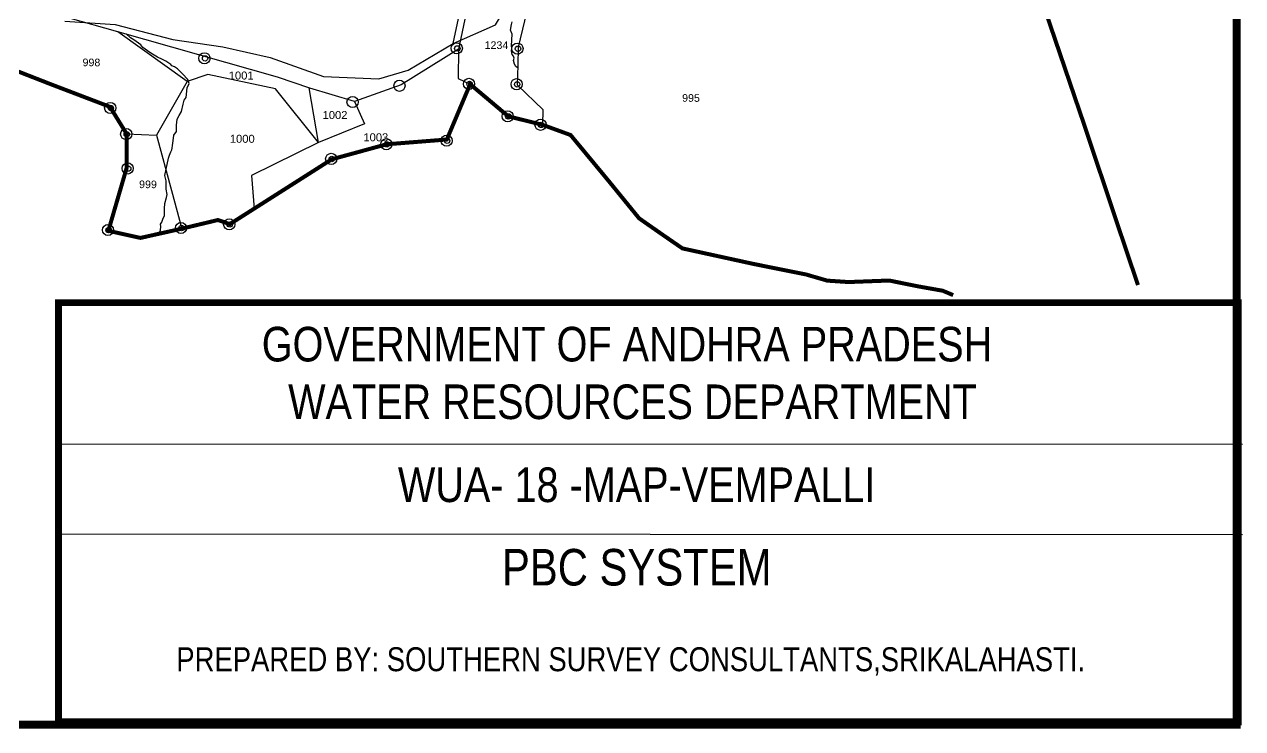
# Model space of a CAD drawing. Header units: inches. Extents: x 215816 to 245985, y 1583903 to 1595496.
# Drawn here: x 226251 to 229295, y 1584424 to 1586184 of the extents above; entities that cross this region are included whole.
import ezdxf

# ---------------------------------------------------------------- set-up
doc = ezdxf.new("R2010")
doc.units = ezdxf.units.IN
doc.header["$MEASUREMENT"] = 0
doc.linetypes.add('ACAD_ISO03W100', pattern=[30, 12, -18])
for name, color, linetype in [('BOUNDRY STONES', 240, 'Continuous'), ('FRAME 025', 7, 'Continuous'), ('PAPER SIZE', 5, 'Continuous'), ('PLOTS', 7, 'Continuous'), ('PLOTS NO', 7, 'Continuous'), ('ROADS', 1, 'Continuous'), ('STREAMS', 4, 'Continuous'), ('TITLEBLOCK', 7, 'Continuous'), ('VILLAGE BOUNDRY', 5, 'Continuous')]:
    doc.layers.add(name, color=color, linetype=linetype)
doc.styles.add('ARIALN', font='ARIALN.TTF')
doc.styles.get("Standard").update_dxf_attribs({"font": 'arial.ttf'})

msp = doc.modelspace()

# ---------------------------------------------------------------- linework, layer by layer
at = {"color": 5, "const_width": 20}
msp.add_lwpolyline([(215826.3046, 1593914.89263), (229280.17091, 1593914.89263), (229280.17091, 1584434.03049), (215826.3046, 1584434.03049)], close=True, dxfattribs=at)
at = {"layer": 'BOUNDRY STONES', "color": 0}
for centre, radius in [((226701.23429, 1586098.79799), 13.978), ((226702.64869, 1586098.43362), 6.73992), ((227188.54733, 1586030.12838), 13.978), ((227071.3537, 1585989.5196), 13.978)]:
    msp.add_circle(centre, radius, dxfattribs=at)
at = {"layer": 'BOUNDRY STONES'}
for centre, radius in [((227362.16482, 1586034.90821), 13.978), ((227363.57922, 1586034.54384), 6.73992), ((226465.83182, 1585974.72327), 13.978), ((226467.24622, 1585974.35889), 6.73992), ((227459.00358, 1585953.8001), 13.978), ((227460.41798, 1585953.43572), 6.73992), ((227541.03872, 1585932.66644), 13.978), ((226505.748, 1585909.25532), 13.978), ((226507.1624, 1585908.89095), 6.73992), ((227542.45312, 1585932.30207), 6.73992), ((227155.61937, 1585884.05811), 13.978), ((227157.03377, 1585883.69373), 6.73992), ((227306.23957, 1585892.89928), 13.978), ((227307.65397, 1585892.53491), 6.73992), ((227017.90808, 1585847.49293), 13.978), ((227019.32248, 1585847.12856), 6.73992), ((226509.38534, 1585823.50041), 13.978), ((226510.79974, 1585823.13603), 6.73992), ((226460.10688, 1585669.75361), 13.978), ((226461.52127, 1585669.38923), 6.73992), ((226642.58274, 1585674.8243), 13.978), ((226643.99714, 1585674.45992), 6.73992), ((226763.09309, 1585683.88094), 13.978), ((226764.50749, 1585683.51657), 6.73992)]:
    msp.add_circle(centre, radius, dxfattribs=at)
at = {"layer": 'FRAME 025', "lineweight": -3}
for points, elevation in [([(226334.96131, 1585135.87233), (229295.35853, 1585134.36205)], 4.07117), ([(226334.96131, 1584910.43428), (229295.35853, 1584908.92399)], 4.07117), ([(225986.43447, 1584435.71084), (229280.17091, 1584434.03049)], 6.53108)]:
    msp.add_lwpolyline(points, dxfattribs=dict(at, elevation=elevation))
at = {"layer": 'PAPER SIZE', "color": 5, "const_width": 17.41824, "elevation": -7.68478}
msp.add_lwpolyline([(226336.20959, 1585488.25136), (229284.37871, 1585488.25136), (229284.37871, 1584440.69665), (226336.20959, 1584440.69665)], close=True, dxfattribs=at)
at = {"layer": 'PLOTS'}
for points in [[(227546.62833, 1585932.37893), (227547.81675, 1585969.63041), (227483.27643, 1586031.41072), (227484.77645, 1586081.79262), (227486.10977, 1586126.57549), (227512.38407, 1586237.47726), (227583.54693, 1586220.61771), (227654.62983, 1586283.89825), (227667.71762, 1586321.38555), (227833.98927, 1586373.23024), (227834.18892, 1586401.12982), (227803.13867, 1586401.35202), (227667.77851, 1586355.62921), (227667.71762, 1586321.38555)], [(227335.80255, 1586121.72461), (227192.45141, 1586032.4485), (227075.7657, 1585991.10599), (226964.27382, 1586024.35456), (226883.83869, 1586051.80776), (226687.27557, 1586107.40898), (226484.81401, 1586164.67868), (226236.56818, 1586234.89924)], [(227357.66034, 1586224.19626), (227335.80255, 1586121.72461), (227335.23308, 1586048.5464), (227365.08107, 1586034.01746)], [(226986.1253, 1585888.52938), (226878.53805, 1586022.07628), (226709.53847, 1586057.94113), (226658.26168, 1586040.75402), (226484.81401, 1586164.67868)], [(226658.26168, 1586040.75402), (226581.45239, 1585906.5792), (226618.67687, 1585768.19178), (226644.26575, 1585673.06142)], [(227075.7657, 1585991.10599), (227101.1368, 1585934.61329), (226986.1253, 1585888.52938), (226962.99991, 1586024.78935)], [(226506.57348, 1585910.16797), (226581.45239, 1585906.5792)], [(226986.1253, 1585888.52938), (226818.79475, 1585806.21085), (226825.25107, 1585722.97777)]]:
    msp.add_lwpolyline(points, dxfattribs=at)
at = {"layer": 'PLOTS NO', "color": 0}
for centre, radius in [((227331.62602, 1586123.68965), 13.978), ((227333.04042, 1586123.32528), 6.73992), ((227483.24048, 1586122.95892), 13.978), ((227484.65487, 1586122.59455), 6.73992), ((227481.18726, 1586034.05646), 13.978), ((227482.60166, 1586033.69209), 6.73992)]:
    msp.add_circle(centre, radius, dxfattribs=at)
at = {"layer": 'ROADS'}
for points in [[(227322.36265, 1586135.92133), (227428.45439, 1586182.71563), (227472.64745, 1586256.58323), (227567.83167, 1586328.28335), (227658.18663, 1586396.3457), (227793.87219, 1586480.32709), (227882.48964, 1586578.09266)], [(226352.74154, 1586191.90544), (226478.49943, 1586183.41358), (226621.8195, 1586145.30245), (226747.0381, 1586127.79901), (226865.06405, 1586100.38262), (226998.61451, 1586052.92637), (227136.55986, 1586047.09681), (227210.31115, 1586069.34483), (227322.36265, 1586135.92133), (227335.6851, 1586198.37839)]]:
    msp.add_lwpolyline(points, dxfattribs=at)
at = {"layer": 'STREAMS'}
for points in [[(227485.40915, 1586074.4059), (227479.35928, 1586078.04754), (227475.8039, 1586084.3701), (227473.38979, 1586092.93345), (227475.00687, 1586098.76921), (227473.46865, 1586103.95283), (227469.89725, 1586108.02652), (227468.1631, 1586117.25972), (227469.33165, 1586123.32356), (227468.70489, 1586130.07493), (227470.48014, 1586158.96692), (227465.8238, 1586168.67079), (227468.40045, 1586182.82083), (227470.24896, 1586189.55453)], [(226587.39272, 1585659.77779), (226591.09223, 1585669.05543), (226592.29251, 1585678.12401), (226590.97562, 1585684.48745), (226594.87292, 1585689.67893), (226597.42249, 1585696.92242), (226601.34748, 1585705.97154), (226601.64759, 1585716.18119), (226601.70118, 1585723.66949), (226602.24626, 1585736.37362), (226606.66259, 1585750.63856), (226607.62447, 1585758.12037), (226605.22584, 1585771.9802), (226605.37199, 1585792.40283), (226602.29064, 1585806.04062), (226611.22775, 1585849.47648), (226614.23146, 1585856.71675), (226617.46878, 1585864.86303), (226619.54804, 1585869.84061), (226620.94117, 1585874.14227), (226621.66944, 1585880.71803), (226622.89083, 1585892.73656), (226624.57765, 1585906.34023), (226631.00512, 1585916.0522), (226631.11554, 1585931.48263), (226632.82229, 1585946.54825), (226638.10956, 1585955.58762), (226643.63198, 1585965.7599), (226648.076, 1585983.88246), (226650.42126, 1585994.30443), (226655.23823, 1586001.07782), (226658.13021, 1586025.19372), (226662.74767, 1586035.82635), (226659.41169, 1586045.60818), (226646.11428, 1586059.54605), (226634.17444, 1586072.7934), (226626.71241, 1586077.15846), (226619.92182, 1586080.15712), (226616.99443, 1586083.58202), (226604.33769, 1586091.84204), (226595.96412, 1586095.75979), (226583.97394, 1586101.97269), (226566.9666, 1586111.71593), (226558.60602, 1586117.44898), (226547.53867, 1586125.69767), (226541.91101, 1586132.54579), (226524.96615, 1586144.46741), (226516.37691, 1586149.97517), (226505.3193, 1586159.58534)]]:
    msp.add_lwpolyline(points, dxfattribs=at)
at = {"layer": 'VILLAGE BOUNDRY', "linetype": 'ACAD_ISO03W100', "const_width": 10}
for points in [[(228800.69475, 1586222.18206), (228895.08394, 1585945.53668), (229007.99729, 1585608.65118), (229033.9368, 1585532.19664), (229033.9368, 1585532.19664), (229033.9368, 1585532.19664)], [(228572.05337, 1585507.09371), (228572.05337, 1585507.09371), (228572.05337, 1585507.09371), (228572.05337, 1585507.09371), (228572.05337, 1585507.09371), (228572.05337, 1585507.09371), (228545.96647, 1585518.04105), (228485.13891, 1585528.80864), (228412.29092, 1585543.53965), (228310.48449, 1585539.7205), (228257.41867, 1585543.2555), (228204.7478, 1585558.56549), (228072.26934, 1585585.17146), (227895.64173, 1585623.75517), (227849.55559, 1585655.48677), (227787.33668, 1585698.88204), (227712.32416, 1585790.89611), (227616.06494, 1585907.02773), (227546.62833, 1585932.37893), (227460.36158, 1585953.78309), (227365.08107, 1586034.01746), (227306.84421, 1585895.81353), (227156.38488, 1585883.92241), (227019.36265, 1585846.46361), (226877.07187, 1585755.93919), (226764.49207, 1585684.33109), (226735.00177, 1585694.75469), (226645.32504, 1585673.29865), (226541.26153, 1585649.99391), (226461.1253, 1585667.76442), (226507.12838, 1585826.02798), (226506.57348, 1585910.16797), (226465.18782, 1585977.4636), (226319.59298, 1586033.03586), (226210.36985, 1586075.68243)]]:
    msp.add_lwpolyline(points, dxfattribs=at)

# ---------------------------------------------------------------- texts
at = {"layer": 'PLOTS NO'}
for s, p in [('1234', (227401.11045, 1586122.22671)), ('998', (226396.5214, 1586079.05411)), ('995', (227894.70144, 1585990.27919)), ('999', (226537.81372, 1585774.48264))]:
    msp.add_text(s, height=19.062325, rotation=359.58998577, dxfattribs=at).set_placement(p)
for s, p in [('1001', (226761.84731, 1586045.71968)), ('1002', (226996.36398, 1585947.00975)), ('1003', (227098.34477, 1585891.40423)), ('1000', (226764.61304, 1585887.6704))]:
    msp.add_text(s, height=20, dxfattribs=at).set_placement(p)
at = {"layer": 'TITLEBLOCK', "extrusion": (0.000201441, 0.004807, 0.999988), "attachment_point": 1, "text_direction": (1, -1e-06, -0.000201), "style": 'ARIALN'}
for s, insert, char_height, width in [('\\pxqc;GOVERNMENT OF ANDHRA PRADESH  WATER RESOURCES DEPARTMENT      ', (226815.63735, 1585427.84785, -19.19736), 86.4, 1910.1743009), ('\\pxqc;WUA- 18 -MAP-VEMPALLI', (226720.11582, 1585076.50421, -20.47654), 86.4, 2122.4158899), ('\\pxqc;PBC SYSTEM', (226720.11582, 1584872.88307, -20.47654), 91.2297815, 2122.4158899), ('\\pxql;PREPARED BY: SOUTHERN SURVEY CONSULTANTS,SRIKALAHASTI.', (226630.90187, 1584627.36066, -16.81099), 59.8752, 2600.340957)]:
    msp.add_mtext(s, dxfattribs=dict(at, insert=insert, char_height=char_height, width=width))

doc.saveas('drawing.dxf')
